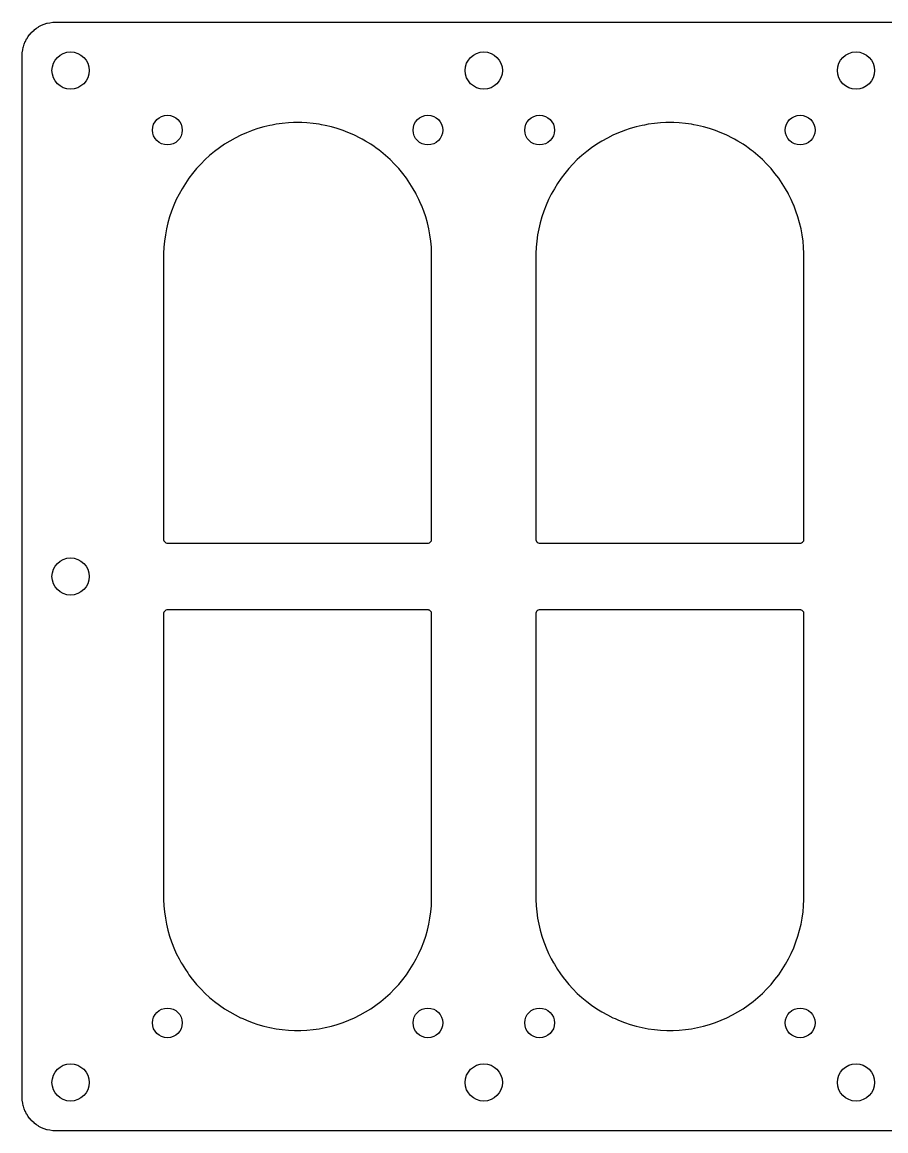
# Model space of a CAD drawing. Extents: x 51 to 275, y -199 to -51.
# Drawn here: x 50.5 to 166.5, y -199.5 to -50.5 of the extents above; entities that cross this region are included whole.
import ezdxf

# ---------------------------------------------------------------- set-up
doc = ezdxf.new("R2010")
doc.units = 0
doc.layers.add('BLACK', color=7, linetype='CONTINUOUS')

msp = doc.modelspace()

# ---------------------------------------------------------------- linework, layer by layer
at = {"layer": 'BLACK', "linetype": 'CONTINUOUS'}
for p, q in [((53.466227, -50.77023), (53.830295, -50.65544)), ((53.830295, -50.65544), (53.840709, -50.652649)), ((53.840709, -50.652649), (54.213405, -50.570025)), ((54.213405, -50.570025), (54.224025, -50.568152)), ((54.224025, -50.568152), (54.602495, -50.518326)), ((54.602495, -50.518326), (54.613226, -50.517386)), ((54.613226, -50.517386), (54.997297, -50.500617)), ((54.997297, -50.500617), (55.002706, -50.5005)), ((55.002706, -50.5005), (55.065892, -50.5005)), ((55.065892, -50.5005), (269.934108, -50.5005)), ((51.317515, -52.414905), (51.549896, -52.11206)), ((51.549896, -52.11206), (51.556834, -52.103791)), ((51.556834, -52.103791), (51.814726, -51.822352)), ((51.814726, -51.822352), (51.822352, -51.814726)), ((51.822352, -51.814726), (52.103791, -51.556834)), ((52.103791, -51.556834), (52.11206, -51.549896)), ((52.11206, -51.549896), (52.414905, -51.317515)), ((52.414905, -51.317515), (52.423744, -51.311325)), ((52.423744, -51.311325), (52.7457, -51.106217)), ((52.7457, -51.106217), (52.755045, -51.100822)), ((52.755045, -51.100822), (53.093638, -50.924561)), ((53.093638, -50.924561), (53.103412, -50.920003)), ((53.103412, -50.920003), (53.456095, -50.773917)), ((53.456095, -50.773917), (53.466227, -50.77023)), ((50.65544, -53.830295), (50.77023, -53.466227)), ((50.77023, -53.466227), (50.773917, -53.456095)), ((50.773917, -53.456095), (50.920003, -53.103412)), ((50.920003, -53.103412), (50.924561, -53.093638)), ((50.924561, -53.093638), (51.100822, -52.755045)), ((51.100822, -52.755045), (51.106217, -52.7457)), ((51.106217, -52.7457), (51.311325, -52.423744)), ((51.311325, -52.423744), (51.317515, -52.414905)), ((50.5005, -55.002706), (50.500618, -54.997297)), ((50.5005, -81.584118), (50.5005, -55.002706)), ((50.500618, -54.997297), (50.503377, -54.934108)), ((50.503377, -54.934108), (50.517386, -54.613226)), ((50.517386, -54.613226), (50.518326, -54.602495)), ((50.518326, -54.602495), (50.568152, -54.224025)), ((50.568152, -54.224025), (50.570025, -54.213405)), ((50.570025, -54.213405), (50.652649, -53.840709)), ((50.652649, -53.840709), (50.65544, -53.830295)), ((86.253239, -64.037913), (85.425022, -64.114659)), ((86.957134, -64.00537), (86.253239, -64.037913)), ((87.084115, -63.9995), (86.957134, -64.00537)), ((87.915885, -63.9995), (87.084115, -63.9995)), ((88.049681, -64.005685), (87.915885, -63.9995)), ((88.74676, -64.037913), (88.049681, -64.005685)), ((89.574977, -64.114659), (88.74676, -64.037913)), ((136.253239, -64.037913), (135.425022, -64.114659)), ((136.957134, -64.00537), (136.253239, -64.037913)), ((137.084115, -63.9995), (136.957134, -64.00537)), ((137.915885, -63.9995), (137.084115, -63.9995)), ((138.049681, -64.005685), (137.915885, -63.9995)), ((138.74676, -64.037913), (138.049681, -64.005685)), ((139.574977, -64.114659), (138.74676, -64.037913)), ((80.609649, -65.365275), (79.848767, -65.701238)), ((81.314476, -65.092223), (80.609649, -65.365275)), ((81.38527, -65.064798), (81.314476, -65.092223)), ((81.385283, -65.064793), (81.38527, -65.064797)), ((81.38527, -65.064797), (81.38527, -65.064798)), ((82.173911, -64.800472), (81.385283, -65.064793)), ((82.17394, -64.800463), (82.173911, -64.800472)), ((82.973927, -64.572847), (82.17394, -64.800463)), ((82.973934, -64.572845), (82.973927, -64.572847)), ((83.783593, -64.382415), (82.973934, -64.572845)), ((83.783607, -64.382412), (83.783593, -64.382415)), ((83.783613, -64.382411), (83.783607, -64.382412)), ((84.088625, -64.325394), (83.783613, -64.382411)), ((84.601223, -64.229573), (84.088625, -64.325394)), ((85.425001, -64.114661), (84.601223, -64.229573)), ((85.425022, -64.114659), (85.425001, -64.114661)), ((89.574998, -64.114661), (89.574977, -64.114659)), ((90.398776, -64.229573), (89.574998, -64.114661)), ((90.693203, -64.284611), (90.398776, -64.229573)), ((91.216387, -64.382411), (90.693203, -64.284611)), ((91.216396, -64.382413), (91.216387, -64.382411)), ((91.216406, -64.382415), (91.216396, -64.382413)), ((92.026065, -64.572845), (91.216406, -64.382415)), ((92.026072, -64.572847), (92.026065, -64.572845)), ((92.826059, -64.800463), (92.026072, -64.572847)), ((92.82607, -64.800466), (92.826059, -64.800463)), ((92.826079, -64.800469), (92.82607, -64.800466)), ((92.826087, -64.800471), (92.826079, -64.800469)), ((92.826088, -64.800472), (92.826087, -64.800471)), ((93.614716, -65.064793), (92.826088, -64.800472)), ((93.614721, -65.064795), (93.614716, -65.064793)), ((93.61473, -65.064798), (93.614721, -65.064795)), ((94.243358, -65.30833), (93.61473, -65.064798)), ((94.39035, -65.365275), (94.243358, -65.30833)), ((95.151232, -65.701238), (94.39035, -65.365275)), ((130.609649, -65.365275), (129.848767, -65.701238)), ((131.314476, -65.092223), (130.609649, -65.365275)), ((131.38527, -65.064798), (131.314476, -65.092223)), ((131.385283, -65.064793), (131.38527, -65.064797)), ((131.38527, -65.064797), (131.38527, -65.064798)), ((132.173911, -64.800472), (131.385283, -65.064793)), ((132.17394, -64.800463), (132.173911, -64.800472)), ((132.973927, -64.572847), (132.17394, -64.800463)), ((132.973934, -64.572845), (132.973927, -64.572847)), ((133.783593, -64.382415), (132.973934, -64.572845)), ((133.783607, -64.382412), (133.783593, -64.382415)), ((133.783613, -64.382411), (133.783607, -64.382412)), ((134.088625, -64.325394), (133.783613, -64.382411)), ((134.601223, -64.229573), (134.088625, -64.325394)), ((135.425001, -64.114661), (134.601223, -64.229573)), ((135.425022, -64.114659), (135.425001, -64.114661)), ((139.574998, -64.114661), (139.574977, -64.114659)), ((140.398776, -64.229573), (139.574998, -64.114661)), ((140.693203, -64.284611), (140.398776, -64.229573)), ((141.216387, -64.382411), (140.693203, -64.284611)), ((141.216396, -64.382413), (141.216387, -64.382411)), ((141.216406, -64.382415), (141.216396, -64.382413)), ((142.026065, -64.572845), (141.216406, -64.382415)), ((142.026072, -64.572847), (142.026065, -64.572845)), ((142.826059, -64.800463), (142.026072, -64.572847)), ((142.82607, -64.800466), (142.826059, -64.800463)), ((142.826079, -64.800469), (142.82607, -64.800466)), ((142.826087, -64.800471), (142.826079, -64.800469)), ((142.826088, -64.800472), (142.826087, -64.800471)), ((143.614716, -65.064793), (142.826088, -64.800472)), ((143.614721, -65.064795), (143.614716, -65.064793)), ((143.61473, -65.064798), (143.614721, -65.064795)), ((144.243358, -65.30833), (143.61473, -65.064798)), ((144.39035, -65.365275), (144.243358, -65.30833)), ((145.151232, -65.701238), (144.39035, -65.365275)), ((77.670368, -66.914599), (76.984155, -67.384665)), ((78.377538, -66.476738), (77.670368, -66.914599)), ((78.37756, -66.476725), (78.377538, -66.476738)), ((79.104186, -66.071997), (78.37756, -66.476725)), ((79.104223, -66.071977), (79.104186, -66.071997)), ((79.848767, -65.701238), (79.104223, -66.071977)), ((95.895776, -66.071977), (95.151232, -65.701238)), ((95.895813, -66.071997), (95.895776, -66.071977)), ((96.156463, -66.217178), (95.895813, -66.071997)), ((96.62245, -66.476731), (96.156463, -66.217178)), ((97.329635, -66.914601), (96.62245, -66.476731)), ((97.787106, -67.227976), (97.329635, -66.914601)), ((127.670368, -66.914599), (126.984155, -67.384665)), ((128.377538, -66.476738), (127.670368, -66.914599)), ((128.37756, -66.476725), (128.377538, -66.476738)), ((129.104186, -66.071997), (128.37756, -66.476725)), ((129.104223, -66.071977), (129.104186, -66.071997)), ((129.848767, -65.701238), (129.104223, -66.071977)), ((145.895776, -66.071977), (145.151232, -65.701238)), ((145.895813, -66.071997), (145.895776, -66.071977)), ((146.156463, -66.217178), (145.895813, -66.071997)), ((146.62245, -66.476731), (146.156463, -66.217178)), ((147.329635, -66.914601), (146.62245, -66.476731)), ((147.787106, -67.227976), (147.329635, -66.914601)), ((75.680471, -68.4173), (75.065829, -68.97762)), ((75.680486, -68.417288), (75.680471, -68.4173)), ((76.320374, -67.885931), (75.680486, -68.417288)), ((76.320416, -67.885898), (76.320374, -67.885931)), ((76.984155, -67.384665), (76.320416, -67.885898)), ((98.015844, -67.384665), (97.787106, -67.227976)), ((98.432237, -67.699111), (98.015844, -67.384665)), ((98.679608, -67.885917), (98.432237, -67.699111)), ((99.319516, -68.41729), (98.679608, -67.885917)), ((99.319528, -68.4173), (99.319516, -68.41729)), ((99.93417, -68.97762), (99.319528, -68.4173)), ((125.680471, -68.4173), (125.065829, -68.97762)), ((125.680486, -68.417288), (125.680471, -68.4173)), ((126.320374, -67.885931), (125.680486, -68.417288)), ((126.320416, -67.885898), (126.320374, -67.885931)), ((126.984155, -67.384665), (126.320416, -67.885898)), ((148.015844, -67.384665), (147.787106, -67.227976)), ((148.432237, -67.699111), (148.015844, -67.384665)), ((148.679608, -67.885917), (148.432237, -67.699111)), ((149.319516, -68.41729), (148.679608, -67.885917)), ((149.319528, -68.4173), (149.319516, -68.41729)), ((149.93417, -68.97762), (149.319528, -68.4173)), ((74.47762, -69.565829), (73.9173, -70.180471)), ((74.477669, -69.565778), (74.47762, -69.565829)), ((75.065778, -68.977669), (74.477669, -69.565778)), ((75.065829, -68.97762), (75.065778, -68.977669)), ((99.934185, -68.977634), (99.93417, -68.97762)), ((99.934201, -68.977649), (99.934185, -68.977634)), ((100.522351, -69.565799), (99.934201, -68.977649)), ((100.522366, -69.565815), (100.522351, -69.565799)), ((100.522379, -69.565829), (100.522366, -69.565815)), ((101.082699, -70.180471), (100.522379, -69.565829)), ((124.47762, -69.565829), (123.9173, -70.180471)), ((124.477669, -69.565778), (124.47762, -69.565829)), ((125.065778, -68.977669), (124.477669, -69.565778)), ((125.065829, -68.97762), (125.065778, -68.977669)), ((149.934185, -68.977634), (149.93417, -68.97762)), ((149.934201, -68.977649), (149.934185, -68.977634)), ((150.522351, -69.565799), (149.934201, -68.977649)), ((150.522366, -69.565815), (150.522351, -69.565799)), ((150.522379, -69.565829), (150.522366, -69.565815)), ((151.082699, -70.180471), (150.522379, -69.565829)), ((72.884665, -71.484155), (72.414599, -72.170368)), ((73.385898, -70.820416), (72.884665, -71.484155)), ((73.385931, -70.820374), (73.385898, -70.820416)), ((73.917288, -70.180486), (73.385931, -70.820374)), ((73.9173, -70.180471), (73.917288, -70.180486)), ((101.082705, -70.180478), (101.082699, -70.180471)), ((101.08271, -70.180484), (101.082705, -70.180478)), ((101.614083, -70.820392), (101.08271, -70.180484)), ((102.115336, -71.484158), (101.614083, -70.820392)), ((102.585399, -72.170365), (102.115336, -71.484158)), ((122.884665, -71.484155), (122.414599, -72.170368)), ((123.385898, -70.820416), (122.884665, -71.484155)), ((123.385931, -70.820374), (123.385898, -70.820416)), ((123.917288, -70.180486), (123.385931, -70.820374)), ((123.9173, -70.180471), (123.917288, -70.180486)), ((151.082705, -70.180478), (151.082699, -70.180471)), ((151.08271, -70.180484), (151.082705, -70.180478)), ((151.614083, -70.820392), (151.08271, -70.180484)), ((152.115336, -71.484158), (151.614083, -70.820392)), ((152.585399, -72.170365), (152.115336, -71.484158)), ((71.976725, -72.87756), (71.571997, -73.604186)), ((71.976738, -72.877538), (71.976725, -72.87756)), ((72.414599, -72.170368), (71.976738, -72.877538)), ((103.023269, -72.87755), (102.585399, -72.170365)), ((103.368705, -73.497727), (103.023269, -72.87755)), ((121.976725, -72.87756), (121.571997, -73.604186)), ((121.976738, -72.877538), (121.976725, -72.87756)), ((122.414599, -72.170368), (121.976738, -72.877538)), ((153.023269, -72.87755), (152.585399, -72.170365)), ((153.368705, -73.497727), (153.023269, -72.87755)), ((71.201238, -74.348767), (70.865275, -75.109649)), ((71.571977, -73.604223), (71.201238, -74.348767)), ((71.571997, -73.604186), (71.571977, -73.604223)), ((103.428002, -73.604186), (103.368705, -73.497727)), ((103.428022, -73.604223), (103.428002, -73.604186)), ((103.798761, -74.348767), (103.428022, -73.604223)), ((104.059, -74.938152), (103.798761, -74.348767)), ((121.201238, -74.348767), (120.865275, -75.109649)), ((121.571977, -73.604223), (121.201238, -74.348767)), ((121.571997, -73.604186), (121.571977, -73.604223)), ((153.428002, -73.604186), (153.368705, -73.497727)), ((153.428022, -73.604223), (153.428002, -73.604186)), ((153.798761, -74.348767), (153.428022, -73.604223)), ((154.059, -74.938152), (153.798761, -74.348767)), ((70.564793, -75.885283), (70.300472, -76.673911)), ((70.865275, -75.109649), (70.564793, -75.885283)), ((104.134732, -75.109668), (104.059, -74.938152)), ((104.435202, -75.88527), (104.134732, -75.109668)), ((104.699531, -76.673921), (104.435202, -75.88527)), ((120.564793, -75.885283), (120.300472, -76.673911)), ((120.865275, -75.109649), (120.564793, -75.885283)), ((154.134732, -75.109668), (154.059, -74.938152)), ((154.435202, -75.88527), (154.134732, -75.109668)), ((154.699531, -76.673921), (154.435202, -75.88527)), ((70.072845, -77.473934), (69.882415, -78.283593)), ((70.072847, -77.473927), (70.072845, -77.473934)), ((70.300463, -76.67394), (70.072847, -77.473927)), ((70.300472, -76.673911), (70.300463, -76.67394)), ((104.927155, -77.473938), (104.699531, -76.673921)), ((105.117589, -78.283613), (104.927155, -77.473938)), ((120.072845, -77.473934), (119.882415, -78.283593)), ((120.072847, -77.473927), (120.072845, -77.473934)), ((120.300463, -76.67394), (120.072847, -77.473927)), ((120.300472, -76.673911), (120.300463, -76.67394)), ((154.927155, -77.473938), (154.699531, -76.673921)), ((155.117589, -78.283613), (154.927155, -77.473938)), ((69.882415, -78.283593), (69.729573, -79.101223)), ((105.270426, -79.10122), (105.117589, -78.283613)), ((119.882415, -78.283593), (119.729573, -79.101223)), ((155.270426, -79.10122), (155.117589, -78.283613)), ((69.614659, -79.925022), (69.537913, -80.753239)), ((69.614661, -79.925001), (69.614659, -79.925022)), ((69.729573, -79.101223), (69.614661, -79.925001)), ((105.38534, -79.925013), (105.270426, -79.10122)), ((105.462086, -80.753234), (105.38534, -79.925013)), ((119.614659, -79.925022), (119.537913, -80.753239)), ((119.614661, -79.925001), (119.614659, -79.925022)), ((119.729573, -79.101223), (119.614661, -79.925001)), ((155.38534, -79.925013), (155.270426, -79.10122)), ((155.462086, -80.753234), (155.38534, -79.925013)), ((50.5005, -129.934108), (50.5005, -81.584118)), ((69.537913, -80.753239), (69.4995, -81.584118)), ((69.4995, -81.584118), (69.4995, -120.065891)), ((105.5005, -81.584115), (105.462086, -80.753234)), ((105.5005, -81.584118), (105.5005, -81.584115)), ((105.5005, -81.934108), (105.5005, -81.584118)), ((105.5005, -120.065892), (105.5005, -81.934108)), ((119.537913, -80.753239), (119.4995, -81.584118)), ((119.4995, -81.584118), (119.4995, -120.065891)), ((155.5005, -81.584115), (155.462086, -80.753234)), ((155.5005, -81.584118), (155.5005, -81.584115)), ((155.5005, -81.934108), (155.5005, -81.584118)), ((155.5005, -120.065892), (155.5005, -81.934108)), ((69.4995, -120.065891), (69.533608, -120.193187)), ((69.533608, -120.193187), (69.566554, -120.25025)), ((69.566554, -120.25025), (69.5995, -120.307314)), ((69.5995, -120.307314), (69.692686, -120.4005)), ((69.692686, -120.4005), (69.806814, -120.466392)), ((69.806814, -120.466392), (69.934108, -120.5005)), ((69.934108, -120.5005), (69.93411, -120.5005)), ((69.93411, -120.5005), (105.06589, -120.5005)), ((105.06589, -120.5005), (105.065892, -120.5005)), ((105.065892, -120.5005), (105.193186, -120.466392)), ((105.193186, -120.466392), (105.307314, -120.4005)), ((105.307314, -120.4005), (105.4005, -120.307314)), ((105.4005, -120.307314), (105.466392, -120.193186)), ((105.466392, -120.193186), (105.5005, -120.065892)), ((119.4995, -120.065891), (119.533608, -120.193187)), ((119.533608, -120.193187), (119.566554, -120.25025)), ((119.566554, -120.25025), (119.5995, -120.307314)), ((119.5995, -120.307314), (119.692686, -120.4005)), ((119.692686, -120.4005), (119.806814, -120.466392)), ((119.806814, -120.466392), (119.934108, -120.5005)), ((119.934108, -120.5005), (119.93411, -120.5005)), ((119.93411, -120.5005), (155.06589, -120.5005)), ((155.06589, -120.5005), (155.065892, -120.5005)), ((155.065892, -120.5005), (155.193186, -120.466392)), ((155.193186, -120.466392), (155.307314, -120.4005)), ((155.307314, -120.4005), (155.4005, -120.307314)), ((155.4005, -120.307314), (155.466392, -120.193186)), ((155.466392, -120.193186), (155.5005, -120.065892)), ((69.692683, -129.599502), (69.599502, -129.692683)), ((69.692686, -129.5995), (69.692683, -129.599502)), ((69.806812, -129.533608), (69.692686, -129.5995)), ((69.934108, -129.4995), (69.806812, -129.533608)), ((70.065892, -129.4995), (69.934108, -129.4995)), ((105.065892, -129.4995), (70.065892, -129.4995)), ((105.129539, -129.516554), (105.065892, -129.4995)), ((105.193187, -129.533608), (105.129539, -129.516554)), ((105.25025, -129.566554), (105.193187, -129.533608)), ((105.307314, -129.5995), (105.25025, -129.566554)), ((105.4005, -129.692686), (105.307314, -129.5995)), ((119.692683, -129.599502), (119.599502, -129.692683)), ((119.692686, -129.5995), (119.692683, -129.599502)), ((119.806812, -129.533608), (119.692686, -129.5995)), ((119.934108, -129.4995), (119.806812, -129.533608)), ((120.065892, -129.4995), (119.934108, -129.4995)), ((155.065892, -129.4995), (120.065892, -129.4995)), ((155.129539, -129.516554), (155.065892, -129.4995)), ((155.193187, -129.533608), (155.129539, -129.516554)), ((155.25025, -129.566554), (155.193187, -129.533608)), ((155.307314, -129.5995), (155.25025, -129.566554)), ((155.4005, -129.692686), (155.307314, -129.5995)), ((50.5005, -194.997293), (50.5005, -129.934108)), ((69.533608, -129.806812), (69.4995, -129.934108)), ((69.4995, -129.934108), (69.4995, -168.415881)), ((69.5995, -129.692686), (69.533608, -129.806812)), ((69.599502, -129.692683), (69.5995, -129.692686)), ((105.466392, -129.806814), (105.4005, -129.692686)), ((105.5005, -129.934108), (105.466392, -129.806814)), ((105.5005, -167.934108), (105.5005, -129.934108)), ((119.533608, -129.806812), (119.4995, -129.934108)), ((119.4995, -129.934108), (119.4995, -168.415881)), ((119.5995, -129.692686), (119.533608, -129.806812)), ((119.599502, -129.692683), (119.5995, -129.692686)), ((155.466392, -129.806814), (155.4005, -129.692686)), ((155.5005, -129.934108), (155.466392, -129.806814)), ((155.5005, -167.934108), (155.5005, -129.934108)), ((105.5005, -168), (105.5005, -167.934108)), ((105.5005, -168.415885), (105.5005, -168)), ((155.5005, -168), (155.5005, -167.934108)), ((155.5005, -168.415885), (155.5005, -168)), ((69.4995, -168.415881), (69.537913, -169.24676)), ((69.537913, -169.24676), (69.614659, -170.074977)), ((105.38534, -170.074987), (105.462086, -169.246766)), ((105.462086, -169.246766), (105.5005, -168.415885)), ((119.4995, -168.415881), (119.537913, -169.24676)), ((119.537913, -169.24676), (119.614659, -170.074977)), ((155.38534, -170.074987), (155.462086, -169.246766)), ((155.462086, -169.246766), (155.5005, -168.415885)), ((69.614659, -170.074977), (69.614661, -170.074998)), ((69.614661, -170.074998), (69.729573, -170.898776)), ((69.729573, -170.898776), (69.882415, -171.716406)), ((105.117589, -171.716387), (105.270426, -170.89878)), ((105.270426, -170.89878), (105.38534, -170.074987)), ((119.614659, -170.074977), (119.614661, -170.074998)), ((119.614661, -170.074998), (119.729573, -170.898776)), ((119.729573, -170.898776), (119.882415, -171.716406)), ((155.117589, -171.716387), (155.270426, -170.89878)), ((155.270426, -170.89878), (155.38534, -170.074987)), ((69.882415, -171.716406), (70.072845, -172.526065)), ((70.072845, -172.526065), (70.072847, -172.526072)), ((70.072847, -172.526072), (70.300463, -173.326059)), ((104.699531, -173.326079), (104.927155, -172.526062)), ((104.927155, -172.526062), (105.117589, -171.716387)), ((119.882415, -171.716406), (120.072845, -172.526065)), ((120.072845, -172.526065), (120.072847, -172.526072)), ((120.072847, -172.526072), (120.300463, -173.326059)), ((154.699531, -173.326079), (154.927155, -172.526062)), ((154.927155, -172.526062), (155.117589, -171.716387)), ((70.300463, -173.326059), (70.300469, -173.326079)), ((70.300469, -173.326079), (70.564798, -174.11473)), ((70.564798, -174.11473), (70.643575, -174.318076)), ((70.643575, -174.318076), (70.865275, -174.89035)), ((104.134732, -174.890332), (104.435202, -174.11473)), ((104.435202, -174.11473), (104.699531, -173.326079)), ((120.300463, -173.326059), (120.300469, -173.326079)), ((120.300469, -173.326079), (120.564798, -174.11473)), ((120.564798, -174.11473), (120.643575, -174.318076)), ((120.643575, -174.318076), (120.865275, -174.89035)), ((154.134732, -174.890332), (154.435202, -174.11473)), ((154.435202, -174.11473), (154.699531, -173.326079)), ((70.865275, -174.89035), (71.201238, -175.651232)), ((71.201238, -175.651232), (71.571977, -176.395776)), ((103.428011, -176.395798), (103.798763, -175.651229)), ((103.798763, -175.651229), (104.134732, -174.890332)), ((120.865275, -174.89035), (121.201238, -175.651232)), ((121.201238, -175.651232), (121.571977, -176.395776)), ((153.428011, -176.395798), (153.798763, -175.651229)), ((153.798763, -175.651229), (154.134732, -174.890332)), ((71.571977, -176.395776), (71.571997, -176.395813)), ((71.571997, -176.395813), (71.8701, -176.93101)), ((71.8701, -176.93101), (71.976731, -177.12245)), ((71.976731, -177.12245), (72.414601, -177.829635)), ((102.585399, -177.829635), (103.023269, -177.12245)), ((103.023269, -177.12245), (103.428011, -176.395798)), ((121.571977, -176.395776), (121.571997, -176.395813)), ((121.571997, -176.395813), (121.8701, -176.93101)), ((121.8701, -176.93101), (121.976731, -177.12245)), ((121.976731, -177.12245), (122.414601, -177.829635)), ((152.585399, -177.829635), (153.023269, -177.12245)), ((153.023269, -177.12245), (153.428011, -176.395798)), ((72.414601, -177.829635), (72.727976, -178.287106)), ((72.727976, -178.287106), (72.884665, -178.515844)), ((72.884665, -178.515844), (73.34848, -179.130033)), ((101.614083, -179.179608), (102.115336, -178.515842)), ((102.115336, -178.515842), (102.585399, -177.829635)), ((122.414601, -177.829635), (122.727976, -178.287106)), ((122.727976, -178.287106), (122.884665, -178.515844)), ((122.884665, -178.515844), (123.34848, -179.130033)), ((151.614083, -179.179608), (152.115336, -178.515842)), ((152.115336, -178.515842), (152.585399, -177.829635)), ((73.34848, -179.130033), (73.385917, -179.179608)), ((73.385917, -179.179608), (73.385928, -179.179622)), ((73.385928, -179.179622), (73.385931, -179.179625)), ((73.385931, -179.179625), (73.917288, -179.819513)), ((73.917288, -179.819513), (73.9173, -179.819528)), ((73.9173, -179.819528), (74.47762, -180.43417)), ((100.522351, -180.434201), (101.08271, -179.819516)), ((101.08271, -179.819516), (101.614083, -179.179608)), ((123.34848, -179.130033), (123.385917, -179.179608)), ((123.385917, -179.179608), (123.385928, -179.179622)), ((123.385928, -179.179622), (123.385931, -179.179625)), ((123.385931, -179.179625), (123.917288, -179.819513)), ((123.917288, -179.819513), (123.9173, -179.819528)), ((123.9173, -179.819528), (124.47762, -180.43417)), ((150.522351, -180.434201), (151.08271, -179.819516)), ((151.08271, -179.819516), (151.614083, -179.179608)), ((74.47762, -180.43417), (74.477634, -180.434185)), ((74.477634, -180.434185), (74.477649, -180.434201)), ((74.477649, -180.434201), (75.065799, -181.022351)), ((75.065799, -181.022351), (75.065815, -181.022366)), ((75.065815, -181.022366), (75.065829, -181.022379)), ((75.065829, -181.022379), (75.680471, -181.582699)), ((75.680471, -181.582699), (75.680478, -181.582705)), ((75.680478, -181.582705), (75.680484, -181.58271)), ((75.680484, -181.58271), (76.320392, -182.114083)), ((98.679608, -182.114083), (99.319516, -181.58271)), ((99.319516, -181.58271), (99.934201, -181.022351)), ((99.934201, -181.022351), (100.522351, -180.434201)), ((124.47762, -180.43417), (124.477634, -180.434185)), ((124.477634, -180.434185), (124.477649, -180.434201)), ((124.477649, -180.434201), (125.065799, -181.022351)), ((125.065799, -181.022351), (125.065815, -181.022366)), ((125.065815, -181.022366), (125.065829, -181.022379)), ((125.065829, -181.022379), (125.680471, -181.582699)), ((125.680471, -181.582699), (125.680478, -181.582705)), ((125.680478, -181.582705), (125.680484, -181.58271)), ((125.680484, -181.58271), (126.320392, -182.114083)), ((148.679608, -182.114083), (149.319516, -181.58271)), ((149.319516, -181.58271), (149.934201, -181.022351)), ((149.934201, -181.022351), (150.522351, -180.434201)), ((76.320392, -182.114083), (76.984158, -182.615336)), ((76.984158, -182.615336), (77.670365, -183.085399)), ((77.670365, -183.085399), (78.37755, -183.523269)), ((96.62245, -183.523269), (97.329635, -183.085399)), ((97.329635, -183.085399), (98.015842, -182.615336)), ((98.015842, -182.615336), (98.679608, -182.114083)), ((126.320392, -182.114083), (126.984158, -182.615336)), ((126.984158, -182.615336), (127.670365, -183.085399)), ((127.670365, -183.085399), (128.37755, -183.523269)), ((146.62245, -183.523269), (147.329635, -183.085399)), ((147.329635, -183.085399), (148.015842, -182.615336)), ((148.015842, -182.615336), (148.679608, -182.114083)), ((78.37755, -183.523269), (79.104202, -183.928011)), ((79.104202, -183.928011), (79.10421, -183.928015)), ((79.10421, -183.928015), (79.104223, -183.928022)), ((79.104223, -183.928022), (79.837651, -184.293226)), ((79.837651, -184.293226), (79.848771, -184.298763)), ((79.848771, -184.298763), (80.134275, -184.424825)), ((80.134275, -184.424825), (80.609649, -184.634724)), ((80.609649, -184.634724), (80.609656, -184.634726)), ((80.609656, -184.634726), (80.609668, -184.634732)), ((80.609668, -184.634732), (81.38527, -184.935202)), ((93.61473, -184.935202), (94.390332, -184.634732)), ((94.390332, -184.634732), (95.151229, -184.298763)), ((95.151229, -184.298763), (95.895798, -183.928011)), ((95.895798, -183.928011), (96.62245, -183.523269)), ((128.37755, -183.523269), (129.104202, -183.928011)), ((129.104202, -183.928011), (129.10421, -183.928015)), ((129.10421, -183.928015), (129.104223, -183.928022)), ((129.104223, -183.928022), (129.837651, -184.293226)), ((129.837651, -184.293226), (129.848771, -184.298763)), ((129.848771, -184.298763), (130.134275, -184.424825)), ((130.134275, -184.424825), (130.609649, -184.634724)), ((130.609649, -184.634724), (130.609656, -184.634726)), ((130.609656, -184.634726), (130.609668, -184.634732)), ((130.609668, -184.634732), (131.38527, -184.935202)), ((143.61473, -184.935202), (144.390332, -184.634732)), ((144.390332, -184.634732), (145.151229, -184.298763)), ((145.151229, -184.298763), (145.895798, -183.928011)), ((145.895798, -183.928011), (146.62245, -183.523269)), ((81.38527, -184.935202), (82.173921, -185.199531)), ((82.173921, -185.199531), (82.973938, -185.427155)), ((82.973938, -185.427155), (83.783613, -185.617589)), ((83.783613, -185.617589), (84.60122, -185.770426)), ((84.60122, -185.770426), (85.425013, -185.88534)), ((85.425013, -185.88534), (86.253234, -185.962086)), ((86.253234, -185.962086), (87.084115, -186.0005)), ((87.084115, -186.0005), (87.084118, -186.0005)), ((87.084118, -186.0005), (87.915882, -186.0005)), ((87.915882, -186.0005), (87.915885, -186.0005)), ((87.915885, -186.0005), (88.746766, -185.962086)), ((88.746766, -185.962086), (89.574987, -185.88534)), ((89.574987, -185.88534), (90.39878, -185.770426)), ((90.39878, -185.770426), (91.216387, -185.617589)), ((91.216387, -185.617589), (92.026062, -185.427155)), ((92.026062, -185.427155), (92.826079, -185.199531)), ((92.826079, -185.199531), (93.61473, -184.935202)), ((131.38527, -184.935202), (132.173921, -185.199531)), ((132.173921, -185.199531), (132.973938, -185.427155)), ((132.973938, -185.427155), (133.783613, -185.617589)), ((133.783613, -185.617589), (134.60122, -185.770426)), ((134.60122, -185.770426), (135.425013, -185.88534)), ((135.425013, -185.88534), (136.253234, -185.962086)), ((136.253234, -185.962086), (137.084115, -186.0005)), ((137.084115, -186.0005), (137.084118, -186.0005)), ((137.084118, -186.0005), (137.915882, -186.0005)), ((137.915882, -186.0005), (137.915885, -186.0005)), ((137.915885, -186.0005), (138.746766, -185.962086)), ((138.746766, -185.962086), (139.574987, -185.88534)), ((139.574987, -185.88534), (140.39878, -185.770426)), ((140.39878, -185.770426), (141.216387, -185.617589)), ((141.216387, -185.617589), (142.026062, -185.427155)), ((142.026062, -185.427155), (142.826079, -185.199531)), ((142.826079, -185.199531), (143.61473, -184.935202)), ((50.500618, -195.002702), (50.5005, -194.997293)), ((50.517386, -195.386771), (50.500618, -195.002702)), ((50.518326, -195.397506), (50.517386, -195.386771)), ((50.568152, -195.775971), (50.518326, -195.397506)), ((50.570025, -195.786597), (50.568152, -195.775971)), ((50.652648, -196.159284), (50.570025, -195.786597)), ((50.655442, -196.16971), (50.652648, -196.159284)), ((50.770224, -196.533755), (50.655442, -196.16971)), ((50.773924, -196.543921), (50.770224, -196.533755)), ((50.919997, -196.896572), (50.773924, -196.543921)), ((50.924569, -196.906376), (50.919997, -196.896572)), ((51.100816, -197.244942), (50.924569, -196.906376)), ((51.106224, -197.25431), (51.100816, -197.244942)), ((51.311318, -197.576244), (51.106224, -197.25431)), ((51.317523, -197.585105), (51.311318, -197.576244)), ((51.549889, -197.88793), (51.317523, -197.585105)), ((51.556843, -197.896217), (51.549889, -197.88793)), ((51.814715, -198.177635), (51.556843, -197.896217)), ((51.822364, -198.185284), (51.814715, -198.177635)), ((52.103782, -198.443156), (51.822364, -198.185284)), ((52.112069, -198.45011), (52.103782, -198.443156)), ((52.414894, -198.682476), (52.112069, -198.45011)), ((52.423755, -198.688681), (52.414894, -198.682476)), ((52.745689, -198.893775), (52.423755, -198.688681)), ((52.755057, -198.899183), (52.745689, -198.893775)), ((53.093623, -199.07543), (52.755057, -198.899183)), ((53.103427, -199.080002), (53.093623, -199.07543)), ((53.456078, -199.226075), (53.103427, -199.080002)), ((53.466244, -199.229775), (53.456078, -199.226075)), ((53.830278, -199.344554), (53.466244, -199.229775)), ((53.840727, -199.347354), (53.830278, -199.344554)), ((54.213389, -199.429971), (53.840727, -199.347354)), ((54.224042, -199.431849), (54.213389, -199.429971)), ((54.602473, -199.481671), (54.224042, -199.431849)), ((54.613249, -199.482614), (54.602473, -199.481671)), ((54.997297, -199.499382), (54.613249, -199.482614)), ((55.002706, -199.4995), (54.997297, -199.499382)), ((269.997294, -199.4995), (55.002706, -199.4995))]:
    msp.add_line(p, q, dxfattribs=at)
at = {"layer": 'BLACK'}
for centre, radius in [((57, -57), 2.5), ((112.5, -57), 2.5), ((162.5, -57), 2.5), ((70, -65), 2), ((105, -65), 2), ((120, -65), 2), ((155, -65), 2), ((57, -125), 2.5), ((70, -185), 2), ((105, -185), 2), ((120, -185), 2), ((155, -185), 2), ((57, -193), 2.5), ((112.5, -193), 2.5), ((162.5, -193), 2.5)]:
    msp.add_circle(centre, radius, dxfattribs=at)
at = {"layer": 'WHITE'}
for centre, radius in [((57, -57), 2.5), ((112.5, -57), 2.5), ((162.5, -57), 2.5), ((70, -65), 2), ((105, -65), 2), ((120, -65), 2), ((155, -65), 2), ((57, -125), 2.5), ((70, -185), 2), ((105, -185), 2), ((120, -185), 2), ((155, -185), 2), ((57, -193), 2.5), ((112.5, -193), 2.5), ((162.5, -193), 2.5)]:
    msp.add_circle(centre, radius, dxfattribs=at)

doc.saveas('drawing.dxf')
